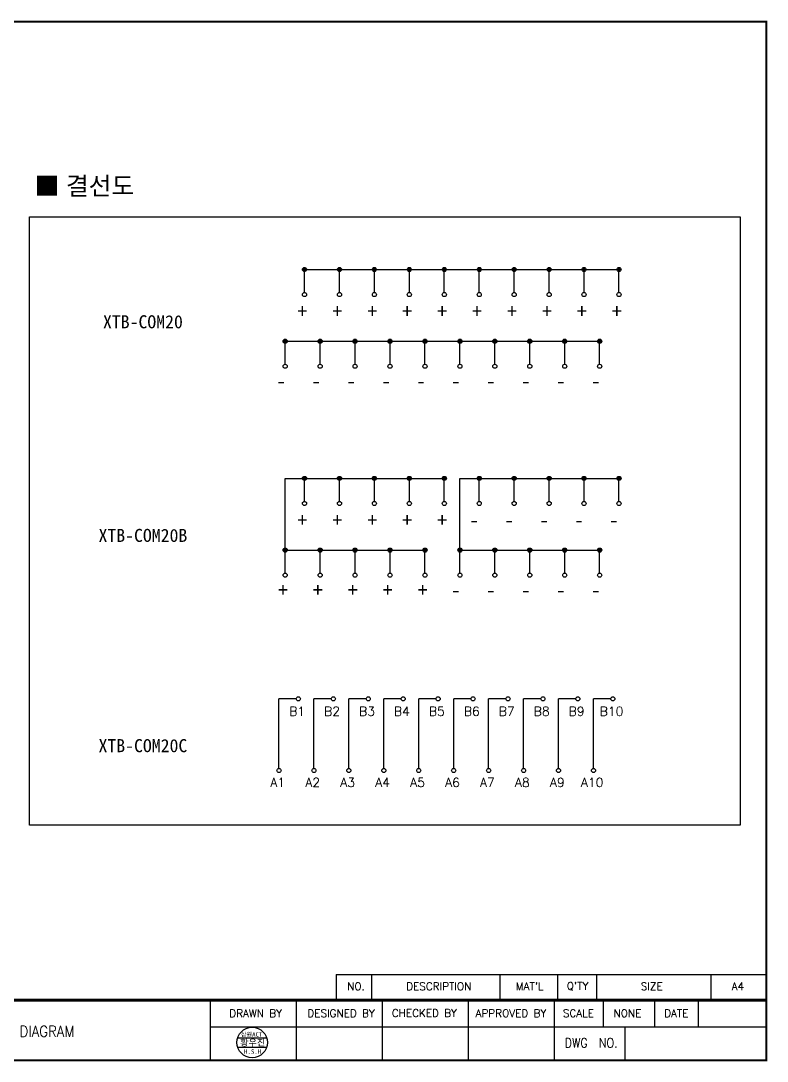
# Model space of a CAD drawing. Header units: millimetres. Extents: x 1618 to 2479, y 422 to 709.
# Drawn here: x 1825.5 to 2031.5, y 422.4 to 709.3 of the extents above; entities that cross this region are included whole.
import ezdxf
from ezdxf.enums import TextEntityAlignment as Align

# ---------------------------------------------------------------- set-up
doc = ezdxf.new("R2010")
doc.units = ezdxf.units.MM
doc.layers.add('SHEET', color=7, linetype='Continuous')
doc.styles.add('ROMANS', font='romans', dxfattribs={"width": 0.9})
doc.styles.add('굴림', font='', dxfattribs={"width": 0.9})
doc.styles.get('굴림').set_extended_font_data('GulimChe')

msp = doc.modelspace()

# ---------------------------------------------------------------- hatches: boundary and pattern name
for points in [[(1903.82, 640.74), (1904.39, 640.74, 1), (1903.26, 640.74, 0.414214), (1903.82, 640.17)], [(1903.82, 640.17, 0.414214), (1904.39, 640.74), (1903.82, 640.74)], [(1912.89, 640.74, 0.414214), (1913.46, 640.17), (1913.46, 640.74), (1914.03, 640.74, 1)], [(1914.03, 640.74), (1913.46, 640.74), (1913.46, 640.17, 0.414214)], [(1922.53, 640.74, 0.414214), (1923.1, 640.17), (1923.1, 640.74), (1923.67, 640.74, 1)], [(1923.67, 640.74), (1923.1, 640.74), (1923.1, 640.17, 0.414214)], [(1932.17, 640.74, 0.414214), (1932.74, 640.17), (1932.74, 640.74), (1933.31, 640.74, 1)], [(1933.31, 640.74), (1932.74, 640.74), (1932.74, 640.17, 0.414214)], [(1941.81, 640.74, 0.414214), (1942.38, 640.17), (1942.38, 640.74), (1942.95, 640.74, 1)], [(1942.95, 640.74), (1942.38, 640.74), (1942.38, 640.17, 0.414214)], [(1951.45, 640.74, 0.414214), (1952.02, 640.17), (1952.02, 640.74), (1952.58, 640.74, 1)], [(1952.58, 640.74), (1952.02, 640.74), (1952.02, 640.17, 0.414214)], [(1961.09, 640.74, 0.414214), (1961.66, 640.17), (1961.66, 640.74), (1962.22, 640.74, 1)], [(1962.22, 640.74), (1961.66, 640.74), (1961.66, 640.17, 0.414214)], [(1970.73, 640.74, 0.414214), (1971.3, 640.17), (1971.3, 640.74), (1971.86, 640.74, 1)], [(1971.86, 640.74), (1971.3, 640.74), (1971.3, 640.17, 0.414214)], [(1980.37, 640.74, 0.414214), (1980.93, 640.17), (1980.93, 640.74), (1981.5, 640.74, 1)], [(1981.5, 640.74), (1980.93, 640.74), (1980.93, 640.17, 0.414214)], [(1990.01, 640.74, 0.414214), (1990.57, 640.17), (1990.57, 640.74), (1991.14, 640.74, 1)], [(1991.14, 640.74), (1990.57, 640.74), (1990.57, 640.17, 0.414214)], [(1898.48, 620.95), (1899.05, 620.95, 1), (1897.92, 620.95, 0.414214), (1898.48, 620.39)], [(1898.48, 620.39, 0.414214), (1899.05, 620.95), (1898.48, 620.95)], [(1907.56, 620.95, 0.414214), (1908.12, 620.39), (1908.12, 620.95), (1908.69, 620.95, 1)], [(1908.69, 620.95), (1908.12, 620.95), (1908.12, 620.39, 0.414214)], [(1917.19, 620.95, 0.414214), (1917.76, 620.39), (1917.76, 620.95), (1918.33, 620.95, 1)], [(1918.33, 620.95), (1917.76, 620.95), (1917.76, 620.39, 0.414214)], [(1926.83, 620.95, 0.414214), (1927.4, 620.39), (1927.4, 620.95), (1927.97, 620.95, 1)], [(1927.97, 620.95), (1927.4, 620.95), (1927.4, 620.39, 0.414214)], [(1936.47, 620.95, 0.414214), (1937.04, 620.39), (1937.04, 620.95), (1937.61, 620.95, 1)], [(1937.61, 620.95), (1937.04, 620.95), (1937.04, 620.39, 0.414214)], [(1946.11, 620.95, 0.414214), (1946.68, 620.39), (1946.68, 620.95), (1947.25, 620.95, 1)], [(1947.25, 620.95), (1946.68, 620.95), (1946.68, 620.39, 0.414214)], [(1955.75, 620.95, 0.414214), (1956.32, 620.39), (1956.32, 620.95), (1956.88, 620.95, 1)], [(1956.88, 620.95), (1956.32, 620.95), (1956.32, 620.39, 0.414214)], [(1965.39, 620.95, 0.414214), (1965.96, 620.39), (1965.96, 620.95), (1966.52, 620.95, 1)], [(1966.52, 620.95), (1965.96, 620.95), (1965.96, 620.39, 0.414214)], [(1975.03, 620.95, 0.414214), (1975.6, 620.39), (1975.6, 620.95), (1976.16, 620.95, 1)], [(1976.16, 620.95), (1975.6, 620.95), (1975.6, 620.39, 0.414214)], [(1984.67, 620.95, 0.414214), (1985.23, 620.39), (1985.23, 620.95), (1985.8, 620.95, 1)], [(1985.8, 620.95), (1985.23, 620.95), (1985.23, 620.39, 0.414214)], [(1903.82, 583.11), (1904.39, 583.11, 1), (1903.26, 583.11, 0.414214), (1903.82, 582.55)], [(1903.82, 582.55, 0.414214), (1904.39, 583.11), (1903.82, 583.11)], [(1912.89, 583.11, 0.414214), (1913.46, 582.55), (1913.46, 583.11), (1914.03, 583.11, 1)], [(1914.03, 583.11), (1913.46, 583.11), (1913.46, 582.55, 0.414214)], [(1922.53, 583.11, 0.414214), (1923.1, 582.55), (1923.1, 583.11), (1923.67, 583.11, 1)], [(1923.67, 583.11), (1923.1, 583.11), (1923.1, 582.55, 0.414214)], [(1932.17, 583.11, 0.414214), (1932.74, 582.55), (1932.74, 583.11), (1933.31, 583.11, 1)], [(1933.31, 583.11), (1932.74, 583.11), (1932.74, 582.55, 0.414214)], [(1941.81, 583.11, 0.414214), (1942.38, 582.55), (1942.38, 583.11), (1942.95, 583.11, 1)], [(1942.95, 583.11), (1942.38, 583.11), (1942.38, 582.55, 0.414214)], [(1951.45, 583.11, 0.414214), (1952.02, 582.55), (1952.02, 583.11), (1952.58, 583.11, 1)], [(1952.58, 583.11), (1952.02, 583.11), (1952.02, 582.55, 0.414214)], [(1961.09, 583.11, 0.414214), (1961.66, 582.55), (1961.66, 583.11), (1962.22, 583.11, 1)], [(1962.22, 583.11), (1961.66, 583.11), (1961.66, 582.55, 0.414214)], [(1970.73, 583.11, 0.414214), (1971.3, 582.55), (1971.3, 583.11), (1971.86, 583.11, 1)], [(1971.86, 583.11), (1971.3, 583.11), (1971.3, 582.55, 0.414214)], [(1980.37, 583.11, 0.414214), (1980.93, 582.55), (1980.93, 583.11), (1981.5, 583.11, 1)], [(1981.5, 583.11), (1980.93, 583.11), (1980.93, 582.55, 0.414214)], [(1990.01, 583.11, 0.414214), (1990.57, 582.55), (1990.57, 583.11), (1991.14, 583.11, 1)], [(1991.14, 583.11), (1990.57, 583.11), (1990.57, 582.55, 0.414214)], [(1898.48, 563.33), (1899.05, 563.33, 1), (1897.92, 563.33, 0.414214), (1898.48, 562.76)], [(1898.48, 562.76, 0.414214), (1899.05, 563.33), (1898.48, 563.33)], [(1907.56, 563.33, 0.414214), (1908.12, 562.76), (1908.12, 563.33), (1908.69, 563.33, 1)], [(1908.69, 563.33), (1908.12, 563.33), (1908.12, 562.76, 0.414214)], [(1917.19, 563.33, 0.414214), (1917.76, 562.76), (1917.76, 563.33), (1918.33, 563.33, 1)], [(1918.33, 563.33), (1917.76, 563.33), (1917.76, 562.76, 0.414214)], [(1926.83, 563.33, 0.414214), (1927.4, 562.76), (1927.4, 563.33), (1927.97, 563.33, 1)], [(1927.97, 563.33), (1927.4, 563.33), (1927.4, 562.76, 0.414214)], [(1936.47, 563.33, 0.414214), (1937.04, 562.76), (1937.04, 563.33), (1937.61, 563.33, 1)], [(1937.61, 563.33), (1937.04, 563.33), (1937.04, 562.76, 0.414214)], [(1946.11, 563.33, 0.414214), (1946.68, 562.76), (1946.68, 563.33), (1947.25, 563.33, 1)], [(1947.25, 563.33), (1946.68, 563.33), (1946.68, 562.76, 0.414214)], [(1955.75, 563.33, 0.414214), (1956.32, 562.76), (1956.32, 563.33), (1956.88, 563.33, 1)], [(1956.88, 563.33), (1956.32, 563.33), (1956.32, 562.76, 0.414214)], [(1965.39, 563.33, 0.414214), (1965.96, 562.76), (1965.96, 563.33), (1966.52, 563.33, 1)], [(1966.52, 563.33), (1965.96, 563.33), (1965.96, 562.76, 0.414214)], [(1975.03, 563.33, 0.414214), (1975.6, 562.76), (1975.6, 563.33), (1976.16, 563.33, 1)], [(1976.16, 563.33), (1975.6, 563.33), (1975.6, 562.76, 0.414214)], [(1984.67, 563.33, 0.414214), (1985.23, 562.76), (1985.23, 563.33), (1985.8, 563.33, 1)], [(1985.8, 563.33), (1985.23, 563.33), (1985.23, 562.76, 0.414214)]]:
    msp.add_hatch(color=256).paths.add_polyline_path(points)

# ---------------------------------------------------------------- linework, layer by layer
for p, q in [((1903.82, 640.74), (1990.57, 640.74)), ((1903.82, 634.39), (1903.82, 640.74)), ((1913.46, 634.39), (1913.46, 640.74)), ((1923.1, 634.39), (1923.1, 640.74)), ((1932.74, 634.39), (1932.74, 640.74)), ((1942.38, 634.39), (1942.38, 640.74)), ((1952.02, 634.39), (1952.02, 640.74)), ((1961.66, 634.39), (1961.66, 640.74)), ((1971.3, 634.39), (1971.3, 640.74)), ((1980.93, 634.39), (1980.93, 640.74)), ((1990.57, 634.39), (1990.57, 640.74)), ((1898.48, 614.61), (1898.48, 620.95)), ((1898.48, 620.95), (1985.23, 620.95)), ((1908.12, 614.61), (1908.12, 620.95)), ((1917.76, 614.61), (1917.76, 620.95)), ((1927.4, 614.61), (1927.4, 620.95)), ((1937.04, 614.61), (1937.04, 620.95)), ((1946.68, 614.61), (1946.68, 620.95)), ((1956.32, 614.61), (1956.32, 620.95)), ((1965.96, 614.61), (1965.96, 620.95)), ((1975.6, 614.61), (1975.6, 620.95)), ((1985.23, 614.61), (1985.23, 620.95)), ((1898.48, 583.11), (1942.95, 583.11)), ((1898.48, 556.98), (1898.48, 583.11)), ((1903.82, 576.76), (1903.82, 583.11)), ((1913.46, 576.76), (1913.46, 583.11)), ((1923.1, 576.76), (1923.1, 583.11)), ((1932.74, 576.76), (1932.74, 583.11)), ((1942.38, 576.76), (1942.38, 583.11)), ((1946.68, 556.98), (1946.68, 583.11)), ((1946.68, 583.11), (1990.57, 583.11)), ((1952.02, 576.76), (1952.02, 583.11)), ((1961.66, 576.76), (1961.66, 583.11)), ((1971.3, 576.76), (1971.3, 583.11)), ((1980.93, 576.76), (1980.93, 583.11)), ((1990.57, 576.76), (1990.57, 583.11)), ((1898.48, 563.33), (1937.61, 563.33)), ((1908.12, 556.98), (1908.12, 563.33)), ((1917.76, 556.98), (1917.76, 563.33)), ((1927.4, 556.98), (1927.4, 563.33)), ((1937.04, 556.98), (1937.04, 563.33)), ((1946.11, 563.33), (1985.23, 563.33)), ((1956.32, 556.98), (1956.32, 563.33)), ((1965.96, 556.98), (1965.96, 563.33)), ((1975.6, 556.98), (1975.6, 563.33)), ((1985.23, 556.98), (1985.23, 563.33)), ((1896.77, 503.1), (1896.77, 522.32)), ((1901.55, 522.32), (1896.77, 522.32)), ((1906.41, 503.1), (1906.41, 522.32)), ((1911.18, 522.32), (1906.41, 522.32)), ((1916.05, 503.1), (1916.05, 522.32)), ((1920.82, 522.32), (1916.05, 522.32)), ((1925.69, 503.1), (1925.69, 522.32)), ((1930.46, 522.32), (1925.69, 522.32)), ((1935.33, 503.1), (1935.33, 522.32)), ((1940.1, 522.32), (1935.33, 522.32)), ((1944.97, 503.1), (1944.97, 522.32)), ((1949.74, 522.32), (1944.97, 522.32)), ((1954.61, 503.1), (1954.61, 522.32)), ((1959.38, 522.32), (1954.61, 522.32)), ((1964.25, 503.1), (1964.25, 522.32)), ((1969.02, 522.32), (1964.25, 522.32)), ((1973.89, 503.1), (1973.89, 522.32)), ((1978.66, 522.32), (1973.89, 522.32)), ((1983.53, 503.1), (1983.53, 522.32)), ((1988.3, 522.32), (1983.53, 522.32)), ((1877.81, 439.24), (1877.81, 422.63)), ((1901.52, 439.24), (1901.52, 422.63)), ((1925.23, 439.24), (1925.23, 422.63)), ((1948.94, 439.24), (1948.94, 422.63)), ((1972.65, 439.24), (1972.65, 422.63)), ((1986.18, 439.24), (1986.18, 431.87)), ((2000.36, 439.24), (2000.36, 431.87)), ((2012.46, 439.24), (2012.46, 431.87)), ((1877.81, 431.87), (2031.2, 431.87)), ((1992.21, 431.87), (1992.21, 422.63))]:
    msp.add_line(p, q)
at = {"color": 0, "lineweight": 50}
msp.add_line((1618.14, 439.24), (2031.2, 439.24), dxfattribs=at)
at = {"color": 0, "ltscale": 2}
for p, q in [((1885.38, 428.81), (1893.37, 428.81)), ((1885.38, 426.23), (1893.37, 426.23))]:
    msp.add_line(p, q, dxfattribs=at)
at = {"color": 4}
msp.add_lwpolyline([(1827.93, 655.26), (2024.02, 655.26), (2024.02, 487.46), (1827.93, 487.46)], close=True, dxfattribs=at)
for centre in [(1903.82, 640.74), (1913.46, 640.74), (1923.1, 640.74), (1932.74, 640.74), (1942.38, 640.74), (1952.02, 640.74), (1961.66, 640.74), (1971.3, 640.74), (1980.93, 640.74), (1990.57, 640.74), (1903.82, 633.82), (1913.46, 633.82), (1923.1, 633.82), (1932.74, 633.82), (1942.38, 633.82), (1952.02, 633.82), (1961.66, 633.82), (1971.3, 633.82), (1980.93, 633.82), (1990.57, 633.82), (1898.48, 620.95), (1908.12, 620.95), (1917.76, 620.95), (1927.4, 620.95), (1937.04, 620.95), (1946.68, 620.95), (1956.32, 620.95), (1965.96, 620.95), (1975.6, 620.95), (1985.23, 620.95), (1898.48, 614.04), (1908.12, 614.04), (1917.76, 614.04), (1927.4, 614.04), (1937.04, 614.04), (1946.68, 614.04), (1956.32, 614.04), (1965.96, 614.04), (1975.6, 614.04), (1985.23, 614.04), (1903.82, 583.11), (1913.46, 583.11), (1923.1, 583.11), (1932.74, 583.11), (1942.38, 583.11), (1952.02, 583.11), (1961.66, 583.11), (1971.3, 583.11), (1980.93, 583.11), (1990.57, 583.11), (1903.82, 576.2), (1913.46, 576.2), (1923.1, 576.2), (1932.74, 576.2), (1942.38, 576.2), (1952.02, 576.2), (1961.66, 576.2), (1971.3, 576.2), (1980.93, 576.2), (1990.57, 576.2), (1898.48, 563.33), (1908.12, 563.33), (1917.76, 563.33), (1927.4, 563.33), (1937.04, 563.33), (1946.68, 563.33), (1956.32, 563.33), (1965.96, 563.33), (1975.6, 563.33), (1985.23, 563.33), (1898.48, 556.42), (1908.12, 556.42), (1917.76, 556.42), (1927.4, 556.42), (1937.04, 556.42), (1946.68, 556.42), (1956.32, 556.42), (1965.96, 556.42), (1975.6, 556.42), (1985.23, 556.42), (1902.11, 522.32), (1911.75, 522.32), (1921.39, 522.32), (1931.03, 522.32), (1940.67, 522.32), (1950.31, 522.32), (1959.95, 522.32), (1969.59, 522.32), (1979.22, 522.32), (1988.86, 522.32), (1896.77, 502.54), (1906.41, 502.54), (1916.05, 502.54), (1925.69, 502.54), (1935.33, 502.54), (1944.97, 502.54), (1954.61, 502.54), (1964.25, 502.54), (1973.89, 502.54), (1983.53, 502.54)]:
    msp.add_circle(centre, 0.567)
at = {"color": 0}
msp.add_circle((1889.37, 427.52), 4.2, dxfattribs=at)
at = {"layer": 'SHEET'}
for p, q in [((1912.54, 446.27), (2031.2, 446.27)), ((1912.54, 446.27), (1912.54, 439.24)), ((1922.32, 446.27), (1922.32, 439.24)), ((1957.71, 446.27), (1957.71, 439.24)), ((1973.7, 439.24), (1973.7, 446.27)), ((1984.47, 439.24), (1984.47, 446.27)), ((2016.02, 439.24), (2016.02, 446.27))]:
    msp.add_line(p, q, dxfattribs=at)
at = {"layer": 'SHEET', "const_width": 0.527}
msp.add_lwpolyline([(1618.14, 637.97), (1618.14, 422.63), (2031.2, 422.63), (2031.2, 637.97), (2031.2, 709.06), (1877.31, 709.06), (1618.14, 709.06)], close=True, dxfattribs=at)

# ---------------------------------------------------------------- texts
at = {"color": 7}
for s, p in [('+', (1901.87, 627.3)), ('+', (1911.51, 627.3)), ('+', (1921.15, 627.3)), ('+', (1930.79, 627.3)), ('+', (1940.43, 627.3)), ('+', (1950.06, 627.3)), ('+', (1959.7, 627.3)), ('+', (1969.34, 627.3)), ('+', (1978.98, 627.3)), ('+', (1988.62, 627.3)), ('-', (1896.05, 607.98)), ('-', (1905.69, 607.98)), ('-', (1915.32, 607.98)), ('-', (1924.96, 607.98)), ('-', (1934.6, 607.98)), ('-', (1944.24, 607.98)), ('-', (1953.88, 607.98)), ('-', (1963.52, 607.98)), ('-', (1973.16, 607.98)), ('-', (1982.8, 607.98)), ('+', (1901.87, 569.68)), ('+', (1911.51, 569.68)), ('+', (1921.15, 569.68)), ('+', (1930.79, 569.68)), ('+', (1940.43, 569.68)), ('-', (1949.27, 569.65)), ('-', (1958.91, 569.65)), ('-', (1968.55, 569.65)), ('-', (1978.19, 569.65)), ('-', (1987.83, 569.65)), ('+', (1896.5, 550.38)), ('+', (1906.14, 550.38)), ('+', (1915.78, 550.38)), ('+', (1925.42, 550.38)), ('+', (1935.05, 550.38)), ('-', (1944.24, 550.36)), ('-', (1953.88, 550.36)), ('-', (1963.52, 550.36)), ('-', (1973.16, 550.36)), ('-', (1982.8, 550.36))]:
    msp.add_text(s, height=3.97, dxfattribs=at).set_placement(p)
for s, p in [('XTB-COM20', (1859.23, 626.31)), ('XTB-COM20B', (1859.23, 567.39)), ('XTB-COM20C', (1859.23, 509.4))]:
    msp.add_text(s, height=3.6).set_placement(p, align=Align.MIDDLE)
at = {"color": 0, "insert": (1843.08, 663.54), "char_height": 5, "width": 40.8957, "attachment_point": 5}
msp.add_mtext('{\\fDotum|b1|i0|c129|p50;■ 결선도}', dxfattribs=at)
at = {"layer": 'SHEET'}
for s, height, style, p in [('B1', 2.5, 'ROMANS', (1901.77, 518.88)), ('B2', 2.5, 'ROMANS', (1911.41, 518.88)), ('B3', 2.5, 'ROMANS', (1921.05, 518.88)), ('B4', 2.5, 'ROMANS', (1930.69, 518.88)), ('B5', 2.5, 'ROMANS', (1940.32, 518.88)), ('B6', 2.5, 'ROMANS', (1949.96, 518.88)), ('B7', 2.5, 'ROMANS', (1959.6, 518.88)), ('B8', 2.5, 'ROMANS', (1969.24, 518.88)), ('B9', 2.5, 'ROMANS', (1978.88, 518.88)), ('B10', 2.5, 'ROMANS', (1988.52, 518.88)), ('A1', 2.5, 'ROMANS', (1896.43, 499.25)), ('A2', 2.5, 'ROMANS', (1906.07, 499.25)), ('A3', 2.5, 'ROMANS', (1915.71, 499.25)), ('A4', 2.5, 'ROMANS', (1925.35, 499.25)), ('A5', 2.5, 'ROMANS', (1934.99, 499.25)), ('A6', 2.5, 'ROMANS', (1944.63, 499.25)), ('A7', 2.5, 'ROMANS', (1954.26, 499.25)), ('A8', 2.5, 'ROMANS', (1963.9, 499.25)), ('A9', 2.5, 'ROMANS', (1973.54, 499.25)), ('A10', 2.5, 'ROMANS', (1983.18, 499.25)), ('NO.', 2.107, 'ROMANS', (1918.02, 443.03)), ('DESCRIPTION', 2.1074, 'ROMANS', (1940.85, 443.03)), ("MAT'L", 2.107, 'ROMANS', (1965.92, 443.03)), ("Q'TY", 2.107, 'ROMANS', (1979.14, 443.03)), ('SIZE', 2.107, 'ROMANS', (1999.6, 443.03)), ('A4', 2.107, 'ROMANS', (2023.38, 443.03)), ('DRAWN BY', 2.107, 'ROMANS', (1890.32, 435.59)), ('DESIGNED BY', 2.1074, 'ROMANS', (1913.91, 435.6)), ('CHECKED BY', 2.107, 'ROMANS', (1936.88, 435.63)), ('APPROVED BY', 2.1074, 'ROMANS', (1960.76, 435.6)), ('SCALE', 2.107, 'ROMANS', (1979.37, 435.59)), ('NONE', 2.107, 'ROMANS', (1992.9, 435.59)), ('DATE', 2.107, 'ROMANS', (2006.37, 435.59)), ('황우진', 1.8, '굴림', (1889.52, 427.56)), ('H.S.H', 1.2, '굴림', (1889.49, 425.02))]:
    msp.add_text(s, height=height, dxfattribs=dict(at, style=style)).set_placement(p, align=Align.MIDDLE)
at = {"layer": 'SHEET', "color": 0, "style": 'ROMANS', "width": 0.9}
msp.add_text('LAYOUT & DIAGRAM', height=3, dxfattribs=at).set_placement((1822.87, 430.61), align=Align.MIDDLE)
at = {"layer": 'SHEET', "ltscale": 0.1, "style": '굴림'}
msp.add_text('삼원ACT', height=1.2, dxfattribs=at).set_placement((1889.22, 429.79), align=Align.MIDDLE)
at = {"layer": 'SHEET', "style": 'ROMANS', "width": 0.85}
msp.add_text('DWG  NO.', height=2.634, dxfattribs=at).set_placement((1982.89, 427.42), align=Align.MIDDLE)

doc.saveas('drawing.dxf')
